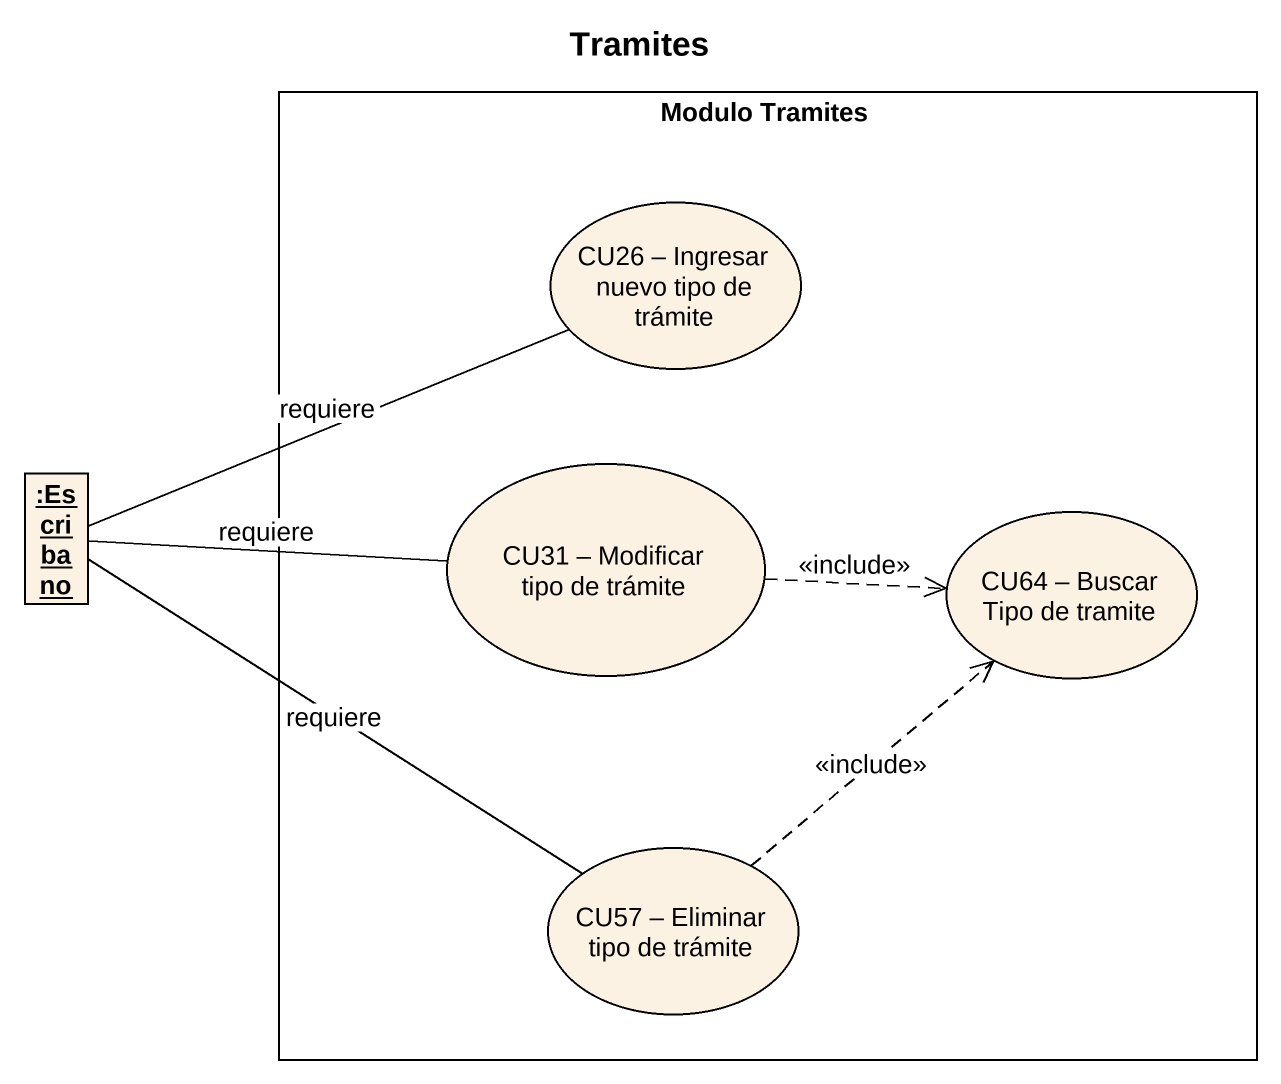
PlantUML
@startuml
title Tramites
allowmixing
hide circle
hide empty members
rectangle "Modulo Tramites" as Modulo_Tramites {
  usecase "CU26 – Ingresar nuevo tipo de trámite" as CU26_Ingresar_nuevo_tipo_de
  usecase "CU31 – Modificar tipo de trámite" as CU31_Modificar_tipo_de
  usecase "CU64 – Buscar Tipo de tramite" as CU64_Buscar_Tipo_de_tramite
  usecase "CU57 – Eliminar tipo de trámite" as CU57_Eliminar_tipo_de
}
object ":Escribano" as Escribano
CU31_Modificar_tipo_de .right.> CU64_Buscar_Tipo_de_tramite : <<include>>
Escribano -right- CU26_Ingresar_nuevo_tipo_de : requiere
Escribano -right- CU31_Modificar_tipo_de : requiere
Escribano -- CU57_Eliminar_tipo_de : requiere
CU57_Eliminar_tipo_de .up.> CU64_Buscar_Tipo_de_tramite : <<include>>
@enduml
